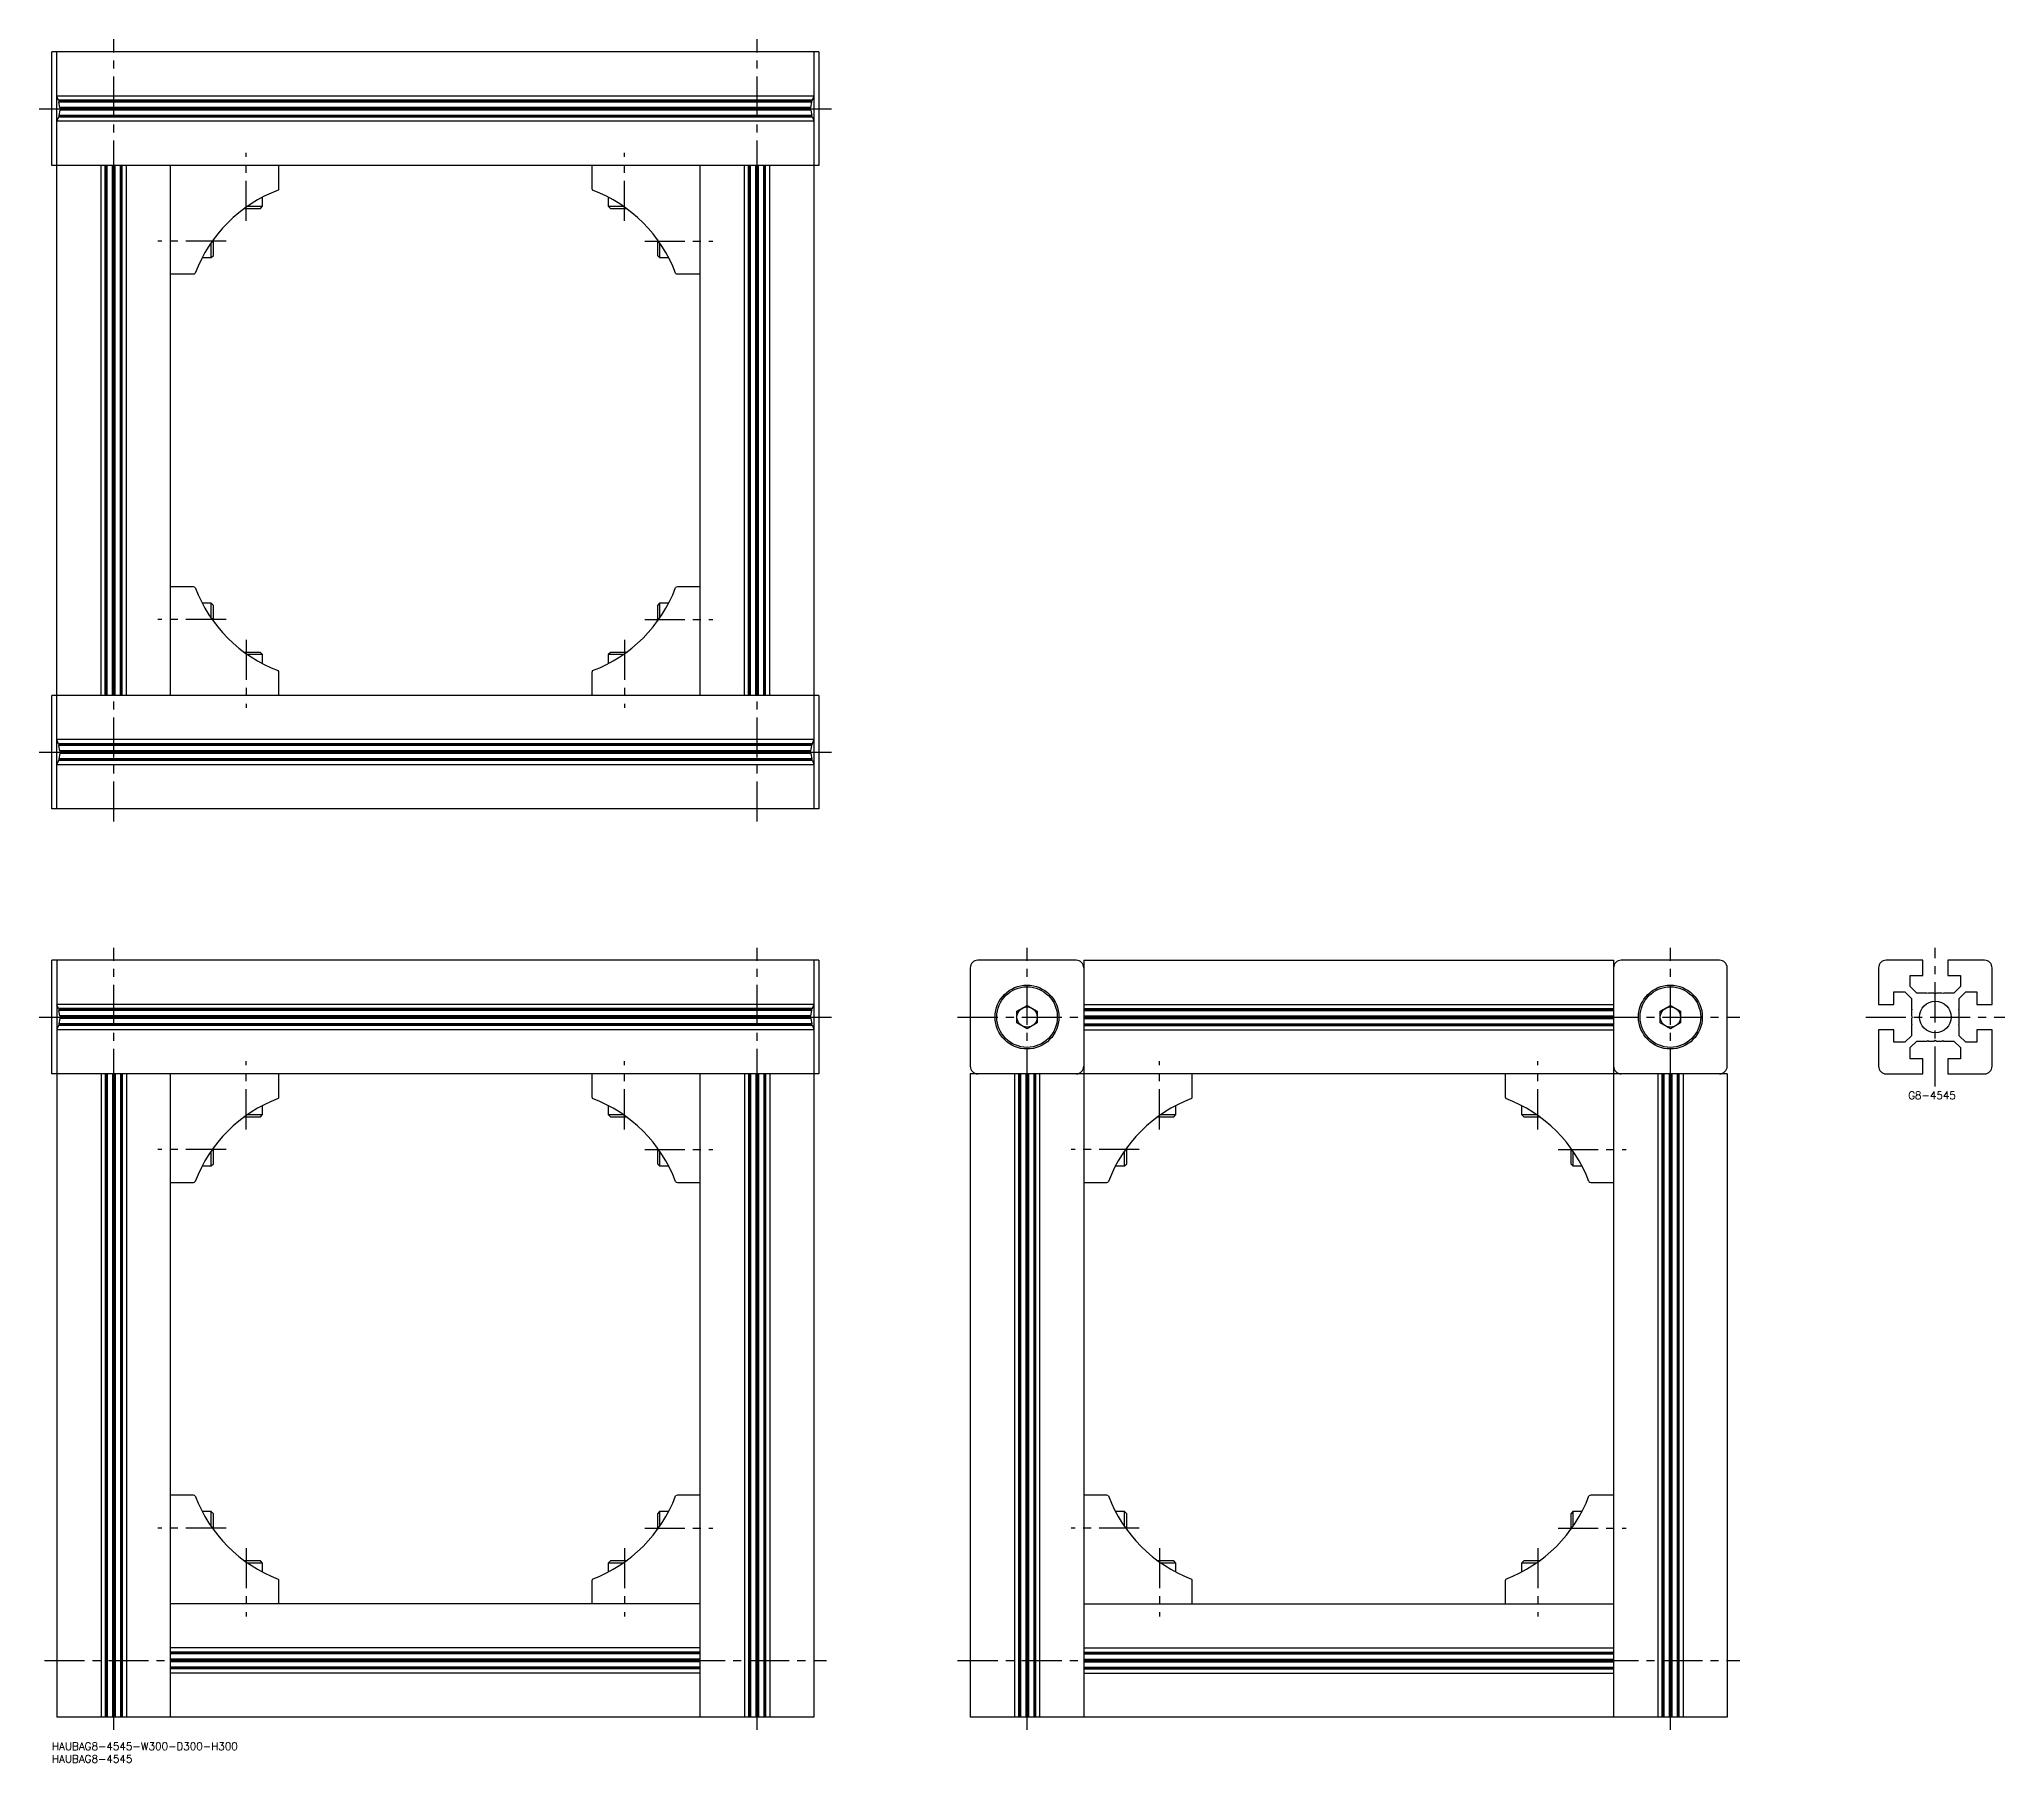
# Model space of a CAD drawing. Extents: x -5 to 774, y -8 to 675.
import ezdxf

# ---------------------------------------------------------------- set-up
doc = ezdxf.new("R2010")
doc.units = 0
doc.header["$LTSCALE"] = 0.5
doc.linetypes.add('CENTER', pattern=[50.8, 31.75, -6.35, 6.35, -6.35])
for name, color, linetype in [('MSM_CENTER', 1, 'CENTER'), ('MSM_CONTINUOUS', 7, 'CONTINUOUS'), ('MSM_PART_NUMBER', 7, 'CONTINUOUS')]:
    doc.layers.add(name, color=color, linetype=linetype)
doc.styles.get("Standard").update_dxf_attribs({"font": 'txt.shx', "height": 3, "bigfont": 'bigfont.shx'})

# ---------------------------------------------------------------- blocks, each defined once
blk = doc.blocks.new('*U8')
at = {"layer": 'MSM_PART_NUMBER'}
blk.add_text('HAUBAG8-4545-W300-D300-H300', height=3, dxfattribs=at).set_placement((0, -3))
blk = doc.blocks.new('*U9')
at = {"layer": 'MSM_PART_NUMBER'}
blk.add_text('HAUBAG8-4545', height=3, dxfattribs=at).set_placement((0, -8))
blk = doc.blocks.new('*U10')
at = {"layer": 'MSM_PART_NUMBER'}
blk.add_text('G8-4545', height=3, dxfattribs=at).set_placement((735.74, 254.97))

msp = doc.modelspace()

# ---------------------------------------------------------------- linework, layer by layer
at = {"layer": 'MSM_CENTER'}
for p, q in [((24.5, 365), (24.5, 675)), ((279.5, 365), (279.5, 675)), ((-5, 647.5), (309, 647.5)), ((77, 603), (77, 630)), ((227, 603), (227, 630)), ((69, 595), (42, 595)), ((235, 595), (262, 595)), ((69, 445), (42, 445)), ((235, 445), (262, 445)), ((77, 437), (77, 410)), ((227, 437), (227, 410)), ((-5, 392.5), (309, 392.5)), ((24.5, 5), (24.5, 315)), ((279.5, 5), (279.5, 315)), ((386.5, 5), (386.5, 315)), ((641.5, 5), (641.5, 315)), ((746.5, 260), (746.5, 315)), ((-5, 287.5), (309, 287.5)), ((359, 287.5), (669, 287.5)), ((719, 287.5), (774, 287.5)), ((77, 243), (77, 270)), ((227, 243), (227, 270)), ((439, 243), (439, 270)), ((589, 243), (589, 270)), ((69, 235), (42, 235)), ((235, 235), (262, 235)), ((431, 235), (404, 235)), ((597, 235), (624, 235)), ((69, 85), (42, 85)), ((235, 85), (262, 85)), ((431, 85), (404, 85)), ((597, 85), (624, 85)), ((77, 77), (77, 50)), ((227, 77), (227, 50)), ((439, 77), (439, 50)), ((589, 77), (589, 50)), ((-3, 32.5), (307, 32.5)), ((359, 32.5), (669, 32.5))]:
    msp.add_line(p, q, dxfattribs=at)
at = {"layer": 'MSM_CONTINUOUS'}
for p, q in [((304, 670), (0, 670)), ((0, 625), (0, 670)), ((2, 370), (2, 670)), ((302, 670), (302, 370)), ((304, 670), (304, 625)), ((302, 652.5), (2, 652.5)), ((2.58, 650.85), (2, 652.31)), ((2.58, 650.85), (2.88, 650.5)), ((301.42, 650.85), (2.58, 650.85)), ((2.88, 650.5), (2.79, 650.15)), ((301.21, 650.15), (2.79, 650.15)), ((3.14, 648.02), (2.79, 650.15)), ((3.14, 646.98), (2.79, 644.85)), ((301.12, 650.5), (2.88, 650.5)), ((3.14, 648.02), (3.45, 647.5)), ((300.86, 648.02), (3.14, 648.02)), ((3.45, 647.5), (3.14, 646.98)), ((300.86, 646.98), (3.14, 646.98)), ((300.55, 647.5), (3.45, 647.5)), ((300.55, 647.5), (300.86, 648.02)), ((300.86, 646.98), (300.55, 647.5)), ((300.86, 648.02), (301.21, 650.15)), ((300.86, 646.98), (301.21, 644.85)), ((301.12, 650.5), (301.42, 650.85)), ((301.21, 650.15), (301.12, 650.5)), ((301.42, 650.85), (302, 652.31)), ((2.58, 644.15), (2, 642.69)), ((302, 642.5), (2, 642.5)), ((2.88, 644.5), (2.58, 644.15)), ((301.42, 644.15), (2.58, 644.15)), ((301.21, 644.85), (2.79, 644.85)), ((2.79, 644.85), (2.88, 644.5)), ((301.12, 644.5), (2.88, 644.5)), ((301.12, 644.5), (301.21, 644.85)), ((301.42, 644.15), (301.12, 644.5)), ((301.42, 644.15), (302, 642.69)), ((304, 625), (0, 625)), ((19.5, 415), (19.5, 625)), ((21.15, 415), (21.15, 625)), ((21.5, 415), (21.5, 625)), ((21.85, 415), (21.85, 625)), ((23.98, 415), (23.98, 625)), ((24.5, 415), (24.5, 625)), ((25.02, 415), (25.02, 625)), ((27.15, 415), (27.15, 625)), ((27.5, 415), (27.5, 625)), ((27.85, 415), (27.85, 625)), ((29.5, 415), (29.5, 625)), ((47, 415), (47, 625)), ((90, 615.91), (90, 625)), ((214, 625), (214, 615.91)), ((257, 415), (257, 625)), ((274.5, 415), (274.5, 625)), ((276.15, 415), (276.15, 625)), ((276.5, 415), (276.5, 625)), ((276.85, 415), (276.85, 625)), ((278.98, 415), (278.98, 625)), ((279.5, 415), (279.5, 625)), ((280.02, 415), (280.02, 625)), ((282.15, 415), (282.15, 625)), ((282.5, 415), (282.5, 625)), ((282.85, 415), (282.85, 625)), ((284.5, 415), (284.5, 625)), ((76.39, 608), (82.63, 608)), ((77.61, 608.87), (83.5, 608.87)), ((82.63, 608), (83.5, 608.87)), ((83.5, 608.87), (83.5, 612.42)), ((220.5, 612.42), (220.5, 608.87)), ((220.5, 608.87), (221.37, 608)), ((220.5, 608.87), (226.39, 608.87)), ((221.37, 608), (227.61, 608)), ((63.13, 588.5), (63.13, 594.39)), ((64, 589.37), (64, 595.61)), ((240, 595.61), (240, 589.37)), ((240.87, 594.39), (240.87, 588.5)), ((59.58, 588.5), (63.13, 588.5)), ((63.13, 588.5), (64, 589.37)), ((240, 589.37), (240.87, 588.5)), ((240.87, 588.5), (244.42, 588.5)), ((47, 582), (56.09, 582)), ((247.91, 582), (257, 582)), ((56.09, 458), (47, 458)), ((257, 458), (247.91, 458)), ((63.13, 451.5), (59.58, 451.5)), ((64, 450.63), (63.13, 451.5)), ((63.13, 445.61), (63.13, 451.5)), ((64, 444.39), (64, 450.63)), ((240.87, 451.5), (240, 450.63)), ((240, 450.63), (240, 444.39)), ((244.42, 451.5), (240.87, 451.5)), ((240.87, 451.5), (240.87, 445.61)), ((82.63, 432), (76.39, 432)), ((83.5, 431.13), (77.61, 431.13)), ((83.5, 431.13), (82.63, 432)), ((83.5, 427.58), (83.5, 431.13)), ((221.37, 432), (220.5, 431.13)), ((220.5, 431.13), (220.5, 427.58)), ((226.39, 431.13), (220.5, 431.13)), ((227.61, 432), (221.37, 432)), ((90, 415), (90, 424.09)), ((214, 424.09), (214, 415)), ((304, 415), (0, 415)), ((0, 370), (0, 415)), ((304, 415), (304, 370)), ((302, 397.5), (2, 397.5)), ((2.58, 395.85), (2, 397.31)), ((301.42, 395.85), (302, 397.31)), ((2.58, 395.85), (2.88, 395.5)), ((301.42, 395.85), (2.58, 395.85)), ((2.88, 395.5), (2.79, 395.15)), ((301.21, 395.15), (2.79, 395.15)), ((3.14, 393.02), (2.79, 395.15)), ((3.14, 391.98), (2.79, 389.85)), ((2.79, 389.85), (2.88, 389.5)), ((301.21, 389.85), (2.79, 389.85)), ((301.12, 395.5), (2.88, 395.5)), ((3.14, 393.02), (3.45, 392.5)), ((300.86, 393.02), (3.14, 393.02)), ((3.45, 392.5), (3.14, 391.98)), ((300.86, 391.98), (3.14, 391.98)), ((300.55, 392.5), (3.45, 392.5)), ((300.55, 392.5), (300.86, 393.02)), ((300.86, 391.98), (300.55, 392.5)), ((300.86, 393.02), (301.21, 395.15)), ((300.86, 391.98), (301.21, 389.85)), ((301.12, 395.5), (301.42, 395.85)), ((301.21, 395.15), (301.12, 395.5)), ((301.12, 389.5), (301.21, 389.85)), ((2.58, 389.15), (2, 387.69)), ((302, 387.5), (2, 387.5)), ((2.88, 389.5), (2.58, 389.15)), ((301.42, 389.15), (2.58, 389.15)), ((301.12, 389.5), (2.88, 389.5)), ((301.42, 389.15), (301.12, 389.5)), ((301.42, 389.15), (302, 387.69)), ((304, 370), (0, 370)), ((304, 310), (0, 310)), ((0, 265), (0, 310)), ((2, 310), (2, 10)), ((302, 310), (302, 10)), ((304, 310), (304, 265)), ((364, 307), (364, 268)), ((406, 310), (367, 310)), ((409, 310), (409, 10)), ((409, 310), (619, 310)), ((619, 310), (619, 10)), ((661, 310), (622, 310)), ((664, 268), (664, 307)), ((724, 307), (724, 292.5)), ((741.5, 310), (727, 310)), ((736.5, 299.62), (736.5, 304)), ((736.5, 304), (741.5, 304)), ((741.5, 304), (741.5, 310)), ((766, 310), (751.5, 310)), ((751.5, 310), (751.5, 304)), ((751.5, 304), (756.5, 304)), ((756.5, 304), (756.5, 299.62)), ((769, 292.5), (769, 307)), ((730, 297.5), (734.38, 297.5)), ((730, 292.5), (730, 297.5)), ((734.38, 297.5), (737, 294.88)), ((739.12, 297), (736.5, 299.62)), ((743.15, 297), (739.12, 297)), ((743.5, 296.8), (743.15, 297)), ((743.85, 297), (743.5, 296.8)), ((745.98, 297), (743.85, 297)), ((746.5, 296.7), (745.98, 297)), ((747.02, 297), (746.5, 296.7)), ((749.15, 297), (747.02, 297)), ((749.5, 296.8), (749.15, 297)), ((749.85, 297), (749.5, 296.8)), ((753.88, 297), (749.85, 297)), ((756.5, 299.62), (753.88, 297)), ((756, 294.88), (758.62, 297.5)), ((758.62, 297.5), (763, 297.5)), ((763, 297.5), (763, 292.5)), ((302, 292.5), (2, 292.5)), ((2.58, 290.85), (2, 292.31)), ((301.42, 290.85), (2.58, 290.85)), ((2.58, 290.85), (2.88, 290.5)), ((2.88, 290.5), (2.79, 290.15)), ((301.21, 290.15), (2.79, 290.15)), ((3.14, 288.02), (2.79, 290.15)), ((301.12, 290.5), (2.88, 290.5)), ((300.86, 288.02), (301.21, 290.15)), ((301.12, 290.5), (301.42, 290.85)), ((301.21, 290.15), (301.12, 290.5)), ((301.42, 290.85), (302, 292.31)), ((382.5, 289.81), (386.5, 292.12)), ((382.5, 285.19), (382.5, 289.81)), ((386.5, 292.12), (390.5, 289.81)), ((390.5, 289.81), (390.5, 285.19)), ((409, 292.5), (619, 292.5)), ((409, 290.85), (619, 290.85)), ((409, 290.5), (619, 290.5)), ((409, 290.15), (619, 290.15)), ((637.5, 289.81), (641.5, 292.12)), ((637.5, 285.19), (637.5, 289.81)), ((641.5, 292.12), (645.5, 289.81)), ((645.5, 289.81), (645.5, 285.19)), ((724, 292.5), (730, 292.5)), ((737, 294.88), (737, 290.85)), ((737, 290.85), (737.2, 290.5)), ((737.2, 290.5), (737, 290.15)), ((737, 290.15), (737, 288.02)), ((755.8, 290.5), (756, 290.85)), ((756, 290.15), (755.8, 290.5)), ((756, 290.85), (756, 294.88)), ((756, 288.02), (756, 290.15)), ((763, 292.5), (769, 292.5)), ((2.58, 284.15), (2, 282.69)), ((302, 282.5), (2, 282.5)), ((2.88, 284.5), (2.58, 284.15)), ((301.42, 284.15), (2.58, 284.15)), ((3.14, 286.98), (2.79, 284.85)), ((301.21, 284.85), (2.79, 284.85)), ((2.79, 284.85), (2.88, 284.5)), ((301.12, 284.5), (2.88, 284.5)), ((300.86, 288.02), (3.14, 288.02)), ((3.14, 288.02), (3.45, 287.5)), ((3.45, 287.5), (3.14, 286.98)), ((300.86, 286.98), (3.14, 286.98)), ((300.55, 287.5), (3.45, 287.5)), ((300.55, 287.5), (300.86, 288.02)), ((300.86, 286.98), (300.55, 287.5)), ((300.86, 286.98), (301.21, 284.85)), ((301.12, 284.5), (301.21, 284.85)), ((301.42, 284.15), (301.12, 284.5)), ((301.42, 284.15), (302, 282.69)), ((386.5, 282.88), (382.5, 285.19)), ((390.5, 285.19), (386.5, 282.88)), ((409, 288.02), (619, 288.02)), ((409, 287.5), (619, 287.5)), ((409, 286.98), (619, 286.98)), ((409, 284.85), (619, 284.85)), ((409, 284.5), (619, 284.5)), ((409, 284.15), (619, 284.15)), ((409, 282.5), (619, 282.5)), ((641.5, 282.88), (637.5, 285.19)), ((645.5, 285.19), (641.5, 282.88)), ((730, 282.5), (724, 282.5)), ((724, 282.5), (724, 268)), ((730, 277.5), (730, 282.5)), ((737, 288.02), (737.3, 287.5)), ((737.3, 287.5), (737, 286.98)), ((737, 286.98), (737, 284.85)), ((737, 284.85), (737.2, 284.5)), ((737.2, 284.5), (737, 284.15)), ((737, 284.15), (737, 280.12)), ((755.7, 287.5), (756, 288.02)), ((756, 286.98), (755.7, 287.5)), ((755.8, 284.5), (756, 284.85)), ((756, 284.15), (755.8, 284.5)), ((756, 284.85), (756, 286.98)), ((756, 280.12), (756, 284.15)), ((769, 282.5), (763, 282.5)), ((763, 282.5), (763, 277.5)), ((769, 268), (769, 282.5)), ((734.38, 277.5), (730, 277.5)), ((737, 280.12), (734.38, 277.5)), ((736.5, 275.38), (739.12, 278)), ((736.5, 271), (736.5, 275.38)), ((739.12, 278), (743.15, 278)), ((743.15, 278), (743.5, 278.2)), ((743.5, 278.2), (743.85, 278)), ((743.85, 278), (745.98, 278)), ((745.98, 278), (746.5, 278.3)), ((746.5, 278.3), (747.02, 278)), ((747.02, 278), (749.15, 278)), ((749.15, 278), (749.5, 278.2)), ((749.5, 278.2), (749.85, 278)), ((749.85, 278), (753.88, 278)), ((753.88, 278), (756.5, 275.38)), ((758.62, 277.5), (756, 280.12)), ((756.5, 275.38), (756.5, 271)), ((763, 277.5), (758.62, 277.5)), ((304, 265), (0, 265)), ((19.5, 265), (19.5, 10)), ((21.15, 265), (21.15, 10)), ((21.5, 265), (21.5, 10)), ((21.85, 265), (21.85, 10)), ((23.98, 265), (23.98, 10)), ((24.5, 265), (24.5, 10)), ((25.02, 265), (25.02, 10)), ((27.15, 265), (27.15, 10)), ((27.5, 265), (27.5, 10)), ((27.85, 265), (27.85, 10)), ((29.5, 265), (29.5, 10)), ((47, 10), (47, 265)), ((90, 255.91), (90, 265)), ((214, 265), (214, 255.91)), ((257, 10), (257, 265)), ((274.5, 265), (274.5, 10)), ((276.15, 265), (276.15, 10)), ((276.5, 265), (276.5, 10)), ((276.85, 265), (276.85, 10)), ((278.98, 265), (278.98, 10)), ((279.5, 265), (279.5, 10)), ((280.02, 265), (280.02, 10)), ((282.15, 265), (282.15, 10)), ((282.5, 265), (282.5, 10)), ((282.85, 265), (282.85, 10)), ((284.5, 265), (284.5, 10)), ((664, 265), (364, 265)), ((364, 265), (364, 10)), ((381.5, 265), (381.5, 10)), ((383.15, 265), (383.15, 10)), ((383.5, 265), (383.5, 10)), ((383.85, 265), (383.85, 10)), ((385.98, 265), (385.98, 10)), ((386.5, 265), (386.5, 10)), ((387.02, 265), (387.02, 10)), ((389.15, 265), (389.15, 10)), ((389.5, 265), (389.5, 10)), ((389.85, 265), (389.85, 10)), ((391.5, 265), (391.5, 10)), ((452, 255.91), (452, 265)), ((576, 265), (576, 255.91)), ((636.5, 265), (636.5, 10)), ((638.15, 265), (638.15, 10)), ((638.5, 265), (638.5, 10)), ((638.85, 265), (638.85, 10)), ((640.98, 265), (640.98, 10)), ((641.5, 265), (641.5, 10)), ((642.02, 265), (642.02, 10)), ((644.15, 265), (644.15, 10)), ((644.5, 265), (644.5, 10)), ((644.85, 265), (644.85, 10)), ((646.5, 265), (646.5, 10)), ((664, 265), (664, 10)), ((727, 265), (741.5, 265)), ((741.5, 271), (736.5, 271)), ((741.5, 265), (741.5, 271)), ((756.5, 271), (751.5, 271)), ((751.5, 271), (751.5, 265)), ((751.5, 265), (766, 265)), ((83.5, 248.87), (83.5, 252.42)), ((220.5, 252.42), (220.5, 248.87)), ((445.5, 248.87), (445.5, 252.42)), ((582.5, 252.42), (582.5, 248.87)), ((76.39, 248), (82.63, 248)), ((77.61, 248.87), (83.5, 248.87)), ((82.63, 248), (83.5, 248.87)), ((220.5, 248.87), (221.37, 248)), ((220.5, 248.87), (226.39, 248.87)), ((221.37, 248), (227.61, 248)), ((438.39, 248), (444.63, 248)), ((439.61, 248.87), (445.5, 248.87)), ((444.63, 248), (445.5, 248.87)), ((582.5, 248.87), (583.37, 248)), ((582.5, 248.87), (588.39, 248.87)), ((583.37, 248), (589.61, 248)), ((63.13, 228.5), (63.13, 234.39)), ((64, 229.37), (64, 235.61)), ((240, 235.61), (240, 229.37)), ((240.87, 234.39), (240.87, 228.5)), ((425.13, 228.5), (425.13, 234.39)), ((426, 229.37), (426, 235.61)), ((602, 235.61), (602, 229.37)), ((602.87, 234.39), (602.87, 228.5)), ((59.58, 228.5), (63.13, 228.5)), ((63.13, 228.5), (64, 229.37)), ((240, 229.37), (240.87, 228.5)), ((240.87, 228.5), (244.42, 228.5)), ((421.58, 228.5), (425.13, 228.5)), ((425.13, 228.5), (426, 229.37)), ((602, 229.37), (602.87, 228.5)), ((602.87, 228.5), (606.42, 228.5)), ((47, 222), (56.09, 222)), ((247.91, 222), (257, 222)), ((409, 222), (418.09, 222)), ((609.91, 222), (619, 222)), ((56.09, 98), (47, 98)), ((257, 98), (247.91, 98)), ((418.09, 98), (409, 98)), ((619, 98), (609.91, 98)), ((63.13, 91.5), (59.58, 91.5)), ((64, 90.63), (63.13, 91.5)), ((63.13, 85.61), (63.13, 91.5)), ((64, 84.39), (64, 90.63)), ((240.87, 91.5), (240, 90.63)), ((240, 90.63), (240, 84.39)), ((244.42, 91.5), (240.87, 91.5)), ((240.87, 91.5), (240.87, 85.61)), ((425.13, 91.5), (421.58, 91.5)), ((426, 90.63), (425.13, 91.5)), ((425.13, 85.61), (425.13, 91.5)), ((426, 84.39), (426, 90.63)), ((602.87, 91.5), (602, 90.63)), ((602, 90.63), (602, 84.39)), ((606.42, 91.5), (602.87, 91.5)), ((602.87, 91.5), (602.87, 85.61)), ((82.63, 72), (76.39, 72)), ((83.5, 71.13), (77.61, 71.13)), ((83.5, 71.13), (82.63, 72)), ((83.5, 67.58), (83.5, 71.13)), ((221.37, 72), (220.5, 71.13)), ((220.5, 71.13), (220.5, 67.58)), ((226.39, 71.13), (220.5, 71.13)), ((227.61, 72), (221.37, 72)), ((444.63, 72), (438.39, 72)), ((445.5, 71.13), (439.61, 71.13)), ((445.5, 71.13), (444.63, 72)), ((445.5, 67.58), (445.5, 71.13)), ((583.37, 72), (582.5, 71.13)), ((582.5, 71.13), (582.5, 67.58)), ((588.39, 71.13), (582.5, 71.13)), ((589.61, 72), (583.37, 72)), ((90, 55), (90, 64.09)), ((214, 64.09), (214, 55)), ((452, 55), (452, 64.09)), ((576, 64.09), (576, 55)), ((257, 55), (47, 55)), ((409, 55), (619, 55)), ((257, 37.5), (47, 37.5)), ((257, 35.85), (47, 35.85)), ((257, 35.5), (47, 35.5)), ((257, 35.15), (47, 35.15)), ((257, 33.02), (47, 33.02)), ((257, 32.5), (47, 32.5)), ((257, 31.98), (47, 31.98)), ((409, 37.5), (619, 37.5)), ((409, 35.85), (619, 35.85)), ((409, 35.5), (619, 35.5)), ((409, 35.15), (619, 35.15)), ((409, 33.02), (619, 33.02)), ((409, 32.5), (619, 32.5)), ((409, 31.98), (619, 31.98)), ((257, 29.85), (47, 29.85)), ((257, 29.5), (47, 29.5)), ((257, 29.15), (47, 29.15)), ((257, 27.5), (47, 27.5)), ((409, 29.85), (619, 29.85)), ((409, 29.5), (619, 29.5)), ((409, 29.15), (619, 29.15)), ((409, 27.5), (619, 27.5)), ((302, 10), (2, 10)), ((664, 10), (364, 10))]:
    msp.add_line(p, q, dxfattribs=at)
for centre, radius in [((386.5, 287.5), 12.65), ((386.5, 287.5), 12), ((641.5, 287.5), 12.65), ((641.5, 287.5), 12), ((386.5, 287.5), 4), ((641.5, 287.5), 4), ((746.5, 287.5), 6.25)]:
    msp.add_circle(centre, radius, dxfattribs=at)
for centre, radius, start, end in [((89, 615.91), 1, 315, 0), ((215, 615.91), 1, 180, 225), ((109.78, 562.22), 56.67, 110.7505, 159.2495), ((194.22, 562.22), 56.67, 20.7505, 69.2495), ((56.09, 583), 1, 270, 315), ((247.91, 583), 1, 225, 270), ((56.09, 457), 1, 45, 90), ((109.78, 477.78), 56.67, 200.7505, 249.2495), ((194.22, 477.78), 56.67, 290.7505, 339.2495), ((247.91, 457), 1, 90, 135), ((89, 424.09), 1, 0, 45), ((215, 424.09), 1, 135, 180), ((367, 307), 3, 90, 180), ((406, 307), 3, 0, 90), ((622, 307), 3, 90, 180), ((661, 307), 3, 0, 90), ((727, 307), 3, 90, 180), ((766, 307), 3, 0, 90), ((367, 268), 3, 180, 270), ((406, 268), 3, 270, 0), ((622, 268), 3, 180, 270), ((661, 268), 3, 270, 0), ((727, 268), 3, 180, 270), ((766, 268), 3, 270, 0), ((109.78, 202.22), 56.67, 110.7505, 159.2495), ((89, 255.91), 1, 315, 0), ((215, 255.91), 1, 180, 225), ((194.22, 202.22), 56.67, 20.7505, 69.2495), ((471.78, 202.22), 56.67, 110.7505, 159.2495), ((451, 255.91), 1, 315, 0), ((577, 255.91), 1, 180, 225), ((556.22, 202.22), 56.67, 20.7505, 69.2495), ((56.09, 223), 1, 270, 315), ((247.91, 223), 1, 225, 270), ((418.09, 223), 1, 270, 315), ((609.91, 223), 1, 225, 270), ((56.09, 97), 1, 45, 90), ((109.78, 117.78), 56.67, 200.7505, 249.2495), ((194.22, 117.78), 56.67, 290.7505, 339.2495), ((247.91, 97), 1, 90, 135), ((418.09, 97), 1, 45, 90), ((471.78, 117.78), 56.67, 200.7505, 249.2495), ((556.22, 117.78), 56.67, 290.7505, 339.2495), ((609.91, 97), 1, 90, 135), ((89, 64.09), 1, 0, 45), ((215, 64.09), 1, 135, 180), ((451, 64.09), 1, 0, 45), ((577, 64.09), 1, 135, 180)]:
    msp.add_arc(centre, radius, start, end, dxfattribs=at)

# ---------------------------------------------------------------- block references
for name in ['*U10', '*U8', '*U9']:
    msp.add_blockref(name, (0, 0), dxfattribs=at)

doc.saveas('drawing.dxf')
